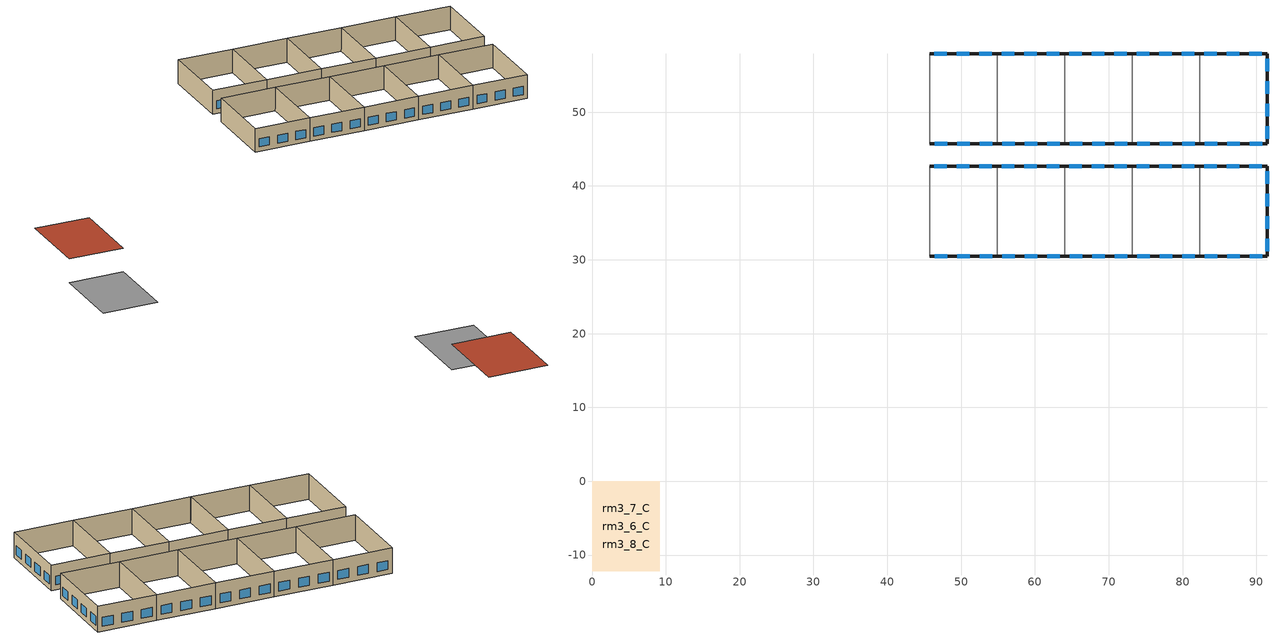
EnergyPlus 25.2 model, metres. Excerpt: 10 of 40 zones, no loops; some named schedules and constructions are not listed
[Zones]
rm3_6_C
 floor outside (SIMULATED_SL110): 0,-12.19 0,0 9.14,0 9.14,-12.19 z0
 wall outside (4_CONC_RADVA135): 54.86,42.67 45.72,42.67 / 45.72,30.48 54.86,30.48 z0:3.96
 wall to rm3_5_C (PARTITION115_rev): 45.72,42.67 45.72,30.48 z0:3.96
 wall to rm3_7_C (PARTITION115): 54.86,30.48 54.86,42.67 z0:3.96
 window (GT3): 54.16,42.67 52.49,42.67 / 51.12,42.67 49.44,42.67 / 48.07,42.67 46.39,42.67 / 46.42,30.48 48.1,30.48 / 49.47,30.48 51.15,30.48 / 52.52,30.48 54.19,30.48 z0.76:2.13
 roof outside (CONC_4_IN_NO96): 0,12.19 0,0 9.14,0 9.14,12.19 z3.96
rm3_7_C
 floor outside (SIMULATED_SL110): 0,-12.19 0,0 9.14,0 9.14,-12.19 z0
 wall outside (4_CONC_RADVA135): 64.01,42.67 54.86,42.67 / 54.86,30.48 64.01,30.48 z0:3.96
 wall to rm3_8_C (PARTITION115): 64.01,30.48 64.01,42.67 z0:3.96
 window (GT3): 63.31,42.67 61.63,42.67 / 60.26,42.67 58.58,42.67 / 57.21,42.67 55.53,42.67 / 55.56,30.48 57.24,30.48 / 58.61,30.48 60.29,30.48 / 61.66,30.48 63.34,30.48 z0.76:2.13
 roof outside (CONC_4_IN_NO96): 0,12.19 0,0 9.14,0 9.14,12.19 z3.96
rm3_8_C
 floor outside (SIMULATED_SL110): 0,-12.19 0,0 9.14,0 9.14,-12.19 z0
 wall outside (4_CONC_RADVA135): 73.15,42.67 64.01,42.67 / 64.01,30.48 73.15,30.48 z0:3.96
 wall to rm3_9_C (PARTITION115): 73.15,30.48 73.15,42.67 z0:3.96
 window (GT3): 72.45,42.67 70.78,42.67 / 69.4,42.67 67.73,42.67 / 66.36,42.67 64.68,42.67 / 64.71,30.48 66.39,30.48 / 67.76,30.48 69.43,30.48 / 70.81,30.48 72.48,30.48 z0.76:2.13
 roof outside (CONC_4_IN_NO96): 0,12.19 0,0 9.14,0 9.14,12.19 z3.96
rm3_9_C
 floor outside (SIMULATED_SL110): 0,-12.19 0,0 9.14,0 9.14,-12.19 z0
 wall outside (4_CONC_RADVA135): 82.3,42.67 73.15,42.67 / 73.15,30.48 82.3,30.48 z0:3.96
 wall to rm3_10_C (PARTITION115): 82.3,30.48 82.3,42.67 z0:3.96
 window (GT3): 81.59,42.67 79.92,42.67 / 78.55,42.67 76.87,42.67 / 75.5,42.67 73.82,42.67 / 73.85,30.48 75.53,30.48 / 76.9,30.48 78.58,30.48 / 79.95,30.48 81.62,30.48 z0.76:2.13
 roof outside (CONC_4_IN_NO96): 0,12.19 0,0 9.14,0 9.14,12.19 z3.96
rm3_10_C
 floor outside (SIMULATED_SL110): 0,-12.19 0,0 9.14,0 9.14,-12.19 z0
 wall outside (4_CONC_RADVA135): 82.3,30.48 91.44,30.48 91.44,42.67 82.3,42.67 z0:3.96
 window (GT3): 90.74,42.67 89.06,42.67 / 87.69,42.67 86.02,42.67 / 84.64,42.67 82.97,42.67 / 91.44,31.18 91.44,32.86 / 91.44,34.23 91.44,35.91 / 91.44,37.28 91.44,38.95 / 91.44,40.33 91.44,42 / 83,30.48 84.67,30.48 / 86.05,30.48 87.72,30.48 / 89.09,30.48 90.77,30.48 z0.76:2.13
 roof outside (CONC_4_IN_NO96): 0,12.19 0,0 9.14,0 9.14,12.19 z3.96
rm4_6_C
 floor outside (SIMULATED_SL110): 0,-12.19 0,0 9.14,0 9.14,-12.19 z0
 wall outside (4_CONC_RADVA135): 54.86,57.91 45.72,57.91 / 45.72,45.72 54.86,45.72 z0:3.96
 wall to rm4_5_C (PARTITION115_rev): 45.72,57.91 45.72,45.72 z0:3.96
 wall to rm4_7_C (PARTITION115): 54.86,45.72 54.86,57.91 z0:3.96
 window (GT3): 54.16,57.91 52.49,57.91 / 51.12,57.91 49.44,57.91 / 48.07,57.91 46.39,57.91 / 46.42,45.72 48.1,45.72 / 49.47,45.72 51.15,45.72 / 52.52,45.72 54.19,45.72 z0.76:2.13
 roof outside (CONC_4_IN_NO96): 0,12.19 0,0 9.14,0 9.14,12.19 z3.96
rm4_7_C
 floor outside (SIMULATED_SL110): 0,-12.19 0,0 9.14,0 9.14,-12.19 z0
 wall outside (4_CONC_RADVA135): 64.01,57.91 54.86,57.91 / 54.86,45.72 64.01,45.72 z0:3.96
 wall to rm4_8_C (PARTITION115): 64.01,45.72 64.01,57.91 z0:3.96
 window (GT3): 63.31,57.91 61.63,57.91 / 60.26,57.91 58.58,57.91 / 57.21,57.91 55.53,57.91 / 55.56,45.72 57.24,45.72 / 58.61,45.72 60.29,45.72 / 61.66,45.72 63.34,45.72 z0.76:2.13
 roof outside (CONC_4_IN_NO96): 0,12.19 0,0 9.14,0 9.14,12.19 z3.96
rm4_8_C
 floor outside (SIMULATED_SL110): 0,-12.19 0,0 9.14,0 9.14,-12.19 z0
 wall outside (4_CONC_RADVA135): 73.15,57.91 64.01,57.91 / 64.01,45.72 73.15,45.72 z0:3.96
 wall to rm4_9_C (PARTITION115): 73.15,45.72 73.15,57.91 z0:3.96
 window (GT3): 72.45,57.91 70.78,57.91 / 69.4,57.91 67.73,57.91 / 66.36,57.91 64.68,57.91 / 64.71,45.72 66.39,45.72 / 67.76,45.72 69.43,45.72 / 70.81,45.72 72.48,45.72 z0.76:2.13
 roof outside (CONC_4_IN_NO96): 0,12.19 0,0 9.14,0 9.14,12.19 z3.96
rm4_9_C
 floor outside (SIMULATED_SL110): 0,-12.19 0,0 9.14,0 9.14,-12.19 z0
 wall outside (4_CONC_RADVA135): 82.3,57.91 73.15,57.91 / 73.15,45.72 82.3,45.72 z0:3.96
 wall to rm4_10_C (PARTITION115): 82.3,45.72 82.3,57.91 z0:3.96
 window (GT3): 81.59,57.91 79.92,57.91 / 78.55,57.91 76.87,57.91 / 75.5,57.91 73.82,57.91 / 73.85,45.72 75.53,45.72 / 76.9,45.72 78.58,45.72 / 79.95,45.72 81.62,45.72 z0.76:2.13
 roof outside (CONC_4_IN_NO96): 0,12.19 0,0 9.14,0 9.14,12.19 z3.96
rm4_10_C
 floor outside (SIMULATED_SL110): 0,-12.19 0,0 9.14,0 9.14,-12.19 z0
 wall outside (4_CONC_RADVA135): 82.3,45.72 91.44,45.72 91.44,57.91 82.3,57.91 z0:3.96
 window (GT3): 90.74,57.91 89.06,57.91 / 87.69,57.91 86.02,57.91 / 84.64,57.91 82.97,57.91 / 91.44,46.42 91.44,48.1 / 91.44,49.47 91.44,51.15 / 91.44,52.52 91.44,54.19 / 91.44,55.56 91.44,57.24 / 83,45.72 84.67,45.72 / 86.05,45.72 87.72,45.72 / 89.09,45.72 90.77,45.72 z0.76:2.13
 roof outside (CONC_4_IN_NO96): 0,12.19 0,0 9.14,0 9.14,12.19 z3.96
[Material] Roughness=MediumRough; Thermal Absorptance=0.9
Name | Thickness {m} | Conductivity {W/m-K} | Density {kg/m3} | Specific Heat {J/kg-K} | Solar Absorptance
CONC_4_IN_NO96__CC03_97 | 0.10159 | 1.310345 | 2242.584 | 836.7661 | 0.7
SIMULATED_SL110__IN05_111 | 0.245821 | 0.04324 | 9.611076 | 836.7661 | 0
SIMULATED_SL110__MAT357_112 | 0.4572 | 0.8648 | 1361.569 | 836.7661 | 0
SIMULATED_SL110__MAT356_113 | 0.3048 | 0.51888 | 1601.846 | 836.7661 | 0
PARTITION115__GP02_87 | 0.0158801 | 0.160161 | 800.923 | 836.7661 | 0.3
4_CONC_RADVA135__CC14_80 | 0.10159 | 1.801724 | 2242.584 | 836.7661 | 0.7
4_CONC_RADVA135__IN36_136 | 0.0762 | 0.034592 | 28.83323 | 1213.311 | 0.7
4_CONC_RADVA135__GP02_87 | 0.0158801 | 0.160161 | 800.923 | 836.7661 | 0.7
[Construction]
CONC_4_IN_NO96: CONC_4_IN_NO96__CC03_97
SIMULATED_SL110: SIMULATED_SL110__IN05_111, SIMULATED_SL110__MAT357_112, SIMULATED_SL110__MAT356_113
PARTITION115; PARTITION115_rev: PARTITION115__GP02_87, PARTITION115__WMF00_116, PARTITION115__GP02_87
4_CONC_RADVA135: 4_CONC_RADVA135__CC14_80, 4_CONC_RADVA135__IN36_136, 4_CONC_RADVA135__GP02_87
GT3: BRONZE 6MM
rm3_6_CFURNCONS: rm3_6_CFURN
rm3_7_CFURNCONS: rm3_7_CFURN
rm3_8_CFURNCONS: rm3_8_CFURN
rm3_9_CFURNCONS: rm3_9_CFURN
[Material:NoMass]
PARTITION115__WMF00_116: Roughness=MediumRough; Thermal Resistance {m2-K/W}=0.107499; Thermal Absorptance=0.9; Solar Absorptance=0.3
[WindowMaterial:Glazing]
BRONZE 6MM: Optical Data Type=SpectralAverage; Thickness {m}=.006; Solar Transmittance at Normal Incidence=.482; Front Side Solar Reflectance at Normal Incidence=.054; Back Side Solar Reflectance at Normal Incidence=.054; Visible Transmittance at Normal Incidence=.534; Front Side Visible Reflectance at Normal Incidence=.057; Back Side Visible Reflectance at Normal Incidence=.057; Infrared Transmittance at Normal Incidence=0; Front Side Infrared Hemispherical Emissivity=.84; Back Side Infrared Hemispherical Emissivity=.84; Conductivity {W/m-K}=.9
[WindowProperty:ShadingControl] Shading Type=InteriorShade; Shading Control Type=AlwaysOn; Setpoint {W/m2, W or deg C}=10.9383; Shading Control Is Scheduled=NO; Glare Control Is Active=NO
Name | Shading Device Material
Window1001WSC | Window1001WSM
Window3036WSC | Window3036WSM
Window3037WSC | Window3037WSM
Window1003WSC | Window1003WSM
Window3038WSC | Window3038WSM
Window3039WSC | Window3039WSM
Window1004WSC | Window1004WSM
Window3040WSC | Window3040WSM
Window3041WSC | Window3041WSM
Window3042WSC | Window3042WSM
Window1006WSC | Window1006WSM
Window3043WSC | Window3043WSM
Window3044WSC | Window3044WSM
Window1007WSC | Window1007WSM
Window3045WSC | Window3045WSM
Window3046WSC | Window3046WSM
Window1008WSC | Window1008WSM
Window3047WSC | Window3047WSM
Window3048WSC | Window3048WSM
Window1009WSC | Window1009WSM
Window3049WSC | Window3049WSM
Window3050WSC | Window3050WSM
Window1010WSC | Window1010WSM
Window3051WSC | Window3051WSM
Window3052WSC | Window3052WSM
Window1011WSC | Window1011WSM
Window3053WSC | Window3053WSM
Window3054WSC | Window3054WSM
Window1012WSC | Window1012WSM
Window3055WSC | Window3055WSM
Window3056WSC | Window3056WSM
Window1013WSC | Window1013WSM
Window3057WSC | Window3057WSM
Window3058WSC | Window3058WSM
Window1014WSC | Window1014WSM
Window3059WSC | Window3059WSM
Window3060WSC | Window3060WSM
Window1015WSC | Window1015WSM
Window3061WSC | Window3061WSM
Window3062WSC | Window3062WSM
Window1016WSC | Window1016WSM
Window3063WSC | Window3063WSM
Window3064WSC | Window3064WSM
Window1017WSC | Window1017WSM
Window3065WSC | Window3065WSM
Window3066WSC | Window3066WSM
Window1018WSC | Window1018WSM
Window3067WSC | Window3067WSM
Window3068WSC | Window3068WSM
Window1005WSC | Window1005WSM
Window3069WSC | Window3069WSM
Window3070WSC | Window3070WSM
Window1019WSC | Window1019WSM
Window3071WSC | Window3071WSM
Window3072WSC | Window3072WSM
Window1020WSC | Window1020WSM
Window3073WSC | Window3073WSM
Window3074WSC | Window3074WSM
Window1021WSC | Window1021WSM
Window3075WSC | Window3075WSM
Window3076WSC | Window3076WSM
Window1022WSC | Window1022WSM
Window3077WSC | Window3077WSM
Window3078WSC | Window3078WSM
Window3079WSC | Window3079WSM
Window1023WSC | Window1023WSM
Window3080WSC | Window3080WSM
Window3081WSC | Window3081WSM
Window1024WSC | Window1024WSM
Window3082WSC | Window3082WSM
Window3083WSC | Window3083WSM
Window1025WSC | Window1025WSM
Window3084WSC | Window3084WSM
Window3085WSC | Window3085WSM
Window1026WSC | Window1026WSM
Window3086WSC | Window3086WSM
Window3087WSC | Window3087WSM
Window3088WSC | Window3088WSM
Window1027WSC | Window1027WSM
Window3089WSC | Window3089WSM
Window3090WSC | Window3090WSM
Window1028WSC | Window1028WSM
Window3091WSC | Window3091WSM
Window3092WSC | Window3092WSM
Window1029WSC | Window1029WSM
Window3093WSC | Window3093WSM
Window3094WSC | Window3094WSM
Window1030WSC | Window1030WSM
Window3095WSC | Window3095WSM
Window3096WSC | Window3096WSM
Window1031WSC | Window1031WSM
Window3097WSC | Window3097WSM
Window3098WSC | Window3098WSM
Window1032WSC | Window1032WSM
Window3099WSC | Window3099WSM
Window3100WSC | Window3100WSM
Window1033WSC | Window1033WSM
Window3101WSC | Window3101WSM
Window3102WSC | Window3102WSM
Window1034WSC | Window1034WSM
Window3103WSC | Window3103WSM
Window3104WSC | Window3104WSM
Window1035WSC | Window1035WSM
Window3105WSC | Window3105WSM
Window3106WSC | Window3106WSM
Window1036WSC | Window1036WSM
Window3107WSC | Window3107WSM
Window3108WSC | Window3108WSM
Window1037WSC | Window1037WSM
Window3109WSC | Window3109WSM
Window3110WSC | Window3110WSM
Window1038WSC | Window1038WSM
Window3111WSC | Window3111WSM
Window3112WSC | Window3112WSM
Window1039WSC | Window1039WSM
Window3113WSC | Window3113WSM
Window3114WSC | Window3114WSM
Window1040WSC | Window1040WSM
Window3115WSC | Window3115WSM
Window3116WSC | Window3116WSM
Window1041WSC | Window1041WSM
Window3117WSC | Window3117WSM
Window3118WSC | Window3118WSM
Window1042WSC | Window1042WSM
Window3119WSC | Window3119WSM
Window3120WSC | Window3120WSM
Window1043WSC | Window1043WSM
Window3121WSC | Window3121WSM
Window3122WSC | Window3122WSM
Window1044WSC | Window1044WSM
Window3123WSC | Window3123WSM
Window3124WSC | Window3124WSM
Window3125WSC | Window3125WSM
Window1045WSC | Window1045WSM
Window3126WSC | Window3126WSM
Window3127WSC | Window3127WSM
Window1046WSC | Window1046WSM
Window3128WSC | Window3128WSM
Window3129WSC | Window3129WSM
Window1047WSC | Window1047WSM
Window3130WSC | Window3130WSM
Window3131WSC | Window3131WSM
Window1048WSC | Window1048WSM
Window3132WSC | Window3132WSM
Window3133WSC | Window3133WSM
Window3134WSC | Window3134WSM
Window1049WSC | Window1049WSM
Window3135WSC | Window3135WSM
Window3136WSC | Window3136WSM
Window1050WSC | Window1050WSM
Window3137WSC | Window3137WSM
Window3138WSC | Window3138WSM
Window1051WSC | Window1051WSM
Window3139WSC | Window3139WSM
Window3140WSC | Window3140WSM
Window1052WSC | Window1052WSM
Window3141WSC | Window3141WSM
Window3142WSC | Window3142WSM
Window1053WSC | Window1053WSM
Window3143WSC | Window3143WSM
Window3144WSC | Window3144WSM
Window1054WSC | Window1054WSM
Window3145WSC | Window3145WSM
Window3146WSC | Window3146WSM
Window1055WSC | Window1055WSM
Window3147WSC | Window3147WSM
Window3148WSC | Window3148WSM
Window1056WSC | Window1056WSM
Window3149WSC | Window3149WSM
Window3150WSC | Window3150WSM
Window1057WSC | Window1057WSM
Window3151WSC | Window3151WSM
Window3152WSC | Window3152WSM
Window1058WSC | Window1058WSM
Window3153WSC | Window3153WSM
Window3154WSC | Window3154WSM
Window1059WSC | Window1059WSM
Window3155WSC | Window3155WSM
Window3156WSC | Window3156WSM
Window1060WSC | Window1060WSM
Window3157WSC | Window3157WSM
Window3158WSC | Window3158WSM
Window1061WSC | Window1061WSM
Window3159WSC | Window3159WSM
Window3160WSC | Window3160WSM
Window1062WSC | Window1062WSM
Window3161WSC | Window3161WSM
Window3162WSC | Window3162WSM
Window1063WSC | Window1063WSM
Window3163WSC | Window3163WSM
Window3164WSC | Window3164WSM
Window1064WSC | Window1064WSM
Window3165WSC | Window3165WSM
Window3166WSC | Window3166WSM
Window1065WSC | Window1065WSM
Window3167WSC | Window3167WSM
Window3168WSC | Window3168WSM
Window1066WSC | Window1066WSM
Window3169WSC | Window3169WSM
Window3170WSC | Window3170WSM
Window3171WSC | Window3171WSM
Window1067WSC | Window1067WSM
Window3172WSC | Window3172WSM
Window3173WSC | Window3173WSM
Window1068WSC | Window1068WSM
Window3174WSC | Window3174WSM
Window3175WSC | Window3175WSM
Window1069WSC | Window1069WSM
Window3176WSC | Window3176WSM
Window3177WSC | Window3177WSM
Window1070WSC | Window1070WSM
Window3178WSC | Window3178WSM
Window3179WSC | Window3179WSM
Window3180WSC | Window3180WSM
Window1071WSC | Window1071WSM
Window3181WSC | Window3181WSM
Window3182WSC | Window3182WSM
Window1072WSC | Window1072WSM
Window3183WSC | Window3183WSM
Window3184WSC | Window3184WSM
Window1073WSC | Window1073WSM
Window3185WSC | Window3185WSM
Window3186WSC | Window3186WSM
Window1074WSC | Window1074WSM
Window3187WSC | Window3187WSM
Window3188WSC | Window3188WSM
Window1075WSC | Window1075WSM
Window3189WSC | Window3189WSM
Window3190WSC | Window3190WSM
Window1076WSC | Window1076WSM
Window3191WSC | Window3191WSM
Window3192WSC | Window3192WSM
Window1077WSC | Window1077WSM
Window3193WSC | Window3193WSM
Window3194WSC | Window3194WSM
Window1078WSC | Window1078WSM
Window3195WSC | Window3195WSM
Window3196WSC | Window3196WSM
Window1079WSC | Window1079WSM
Window3197WSC | Window3197WSM
Window3198WSC | Window3198WSM
Window1080WSC | Window1080WSM
Window3199WSC | Window3199WSM
Window3200WSC | Window3200WSM
Window1081WSC | Window1081WSM
Window3201WSC | Window3201WSM
Window3202WSC | Window3202WSM
Window1082WSC | Window1082WSM
Window3203WSC | Window3203WSM
Window3204WSC | Window3204WSM
Window1083WSC | Window1083WSM
Window3205WSC | Window3205WSM
Window3206WSC | Window3206WSM
Window1084WSC | Window1084WSM
Window3207WSC | Window3207WSM
Window3208WSC | Window3208WSM
Window1085WSC | Window1085WSM
Window3209WSC | Window3209WSM
Window3210WSC | Window3210WSM
Window1086WSC | Window1086WSM
Window3211WSC | Window3211WSM
Window3212WSC | Window3212WSM
Window1087WSC | Window1087WSM
Window3213WSC | Window3213WSM
Window3214WSC | Window3214WSM
Window1088WSC | Window1088WSM
Window3215WSC | Window3215WSM
Window3216WSC | Window3216WSM
Window3217WSC | Window3217WSM
Window1089WSC | Window1089WSM
Window3218WSC | Window3218WSM
Window3219WSC | Window3219WSM
[Zone] Type=1; Multiplier=1; Ceiling Height {m}=3.9624; Volume {m3}=441.7421
rm3_6_C; rm3_7_C; rm3_8_C; rm3_9_C; rm3_10_C; rm4_6_C; rm4_7_C; rm4_8_C; rm4_9_C; rm4_10_C
[People] Number of People Schedule=OffOcc; Number of People Calculation Method=People; Number of People=4.363636; Fraction Radiant=0.3
Name | Zone or ZoneList | Activity Level Schedule
rm3_6_C_PEOPLE | rm3_6_C | rm3_6_CActSched
rm3_7_C_PEOPLE | rm3_7_C | rm3_7_CActSched
rm3_8_C_PEOPLE | rm3_8_C | rm3_8_CActSched
rm3_9_C_PEOPLE | rm3_9_C | rm3_9_CActSched
rm3_10_C_PEOPLE | rm3_10_C | rm3_10_CActSched
rm4_6_C_PEOPLE | rm4_6_C | rm4_6_CActSched
rm4_7_C_PEOPLE | rm4_7_C | rm4_7_CActSched
rm4_8_C_PEOPLE | rm4_8_C | rm4_8_CActSched
rm4_9_C_PEOPLE | rm4_9_C | rm4_9_CActSched
rm4_10_C_PEOPLE | rm4_10_C | rm4_10_CActSched
[Lights] Schedule=OffLgt; Design Level Calculation Method=LightingLevel; Lighting Level {W}=2400; Return Air Fraction=0; Fraction Radiant=0.59; Fraction Visible=0.1; Fraction Replaceable=0
Name | Zone or ZoneList
rm3_6_C_LIGHTS | rm3_6_C
rm3_7_C_LIGHTS | rm3_7_C
rm3_8_C_LIGHTS | rm3_8_C
rm3_9_C_LIGHTS | rm3_9_C
rm3_10_C_LIGHTS | rm3_10_C
rm4_6_C_LIGHTS | rm4_6_C
rm4_7_C_LIGHTS | rm4_7_C
rm4_8_C_LIGHTS | rm4_8_C
rm4_9_C_LIGHTS | rm4_9_C
rm4_10_C_LIGHTS | rm4_10_C
[ElectricEquipment] Schedule=OffLgt; Design Level Calculation Method=EquipmentLevel; Design Level {W}=900.0001; Fraction Latent=0; Fraction Radiant=0.7; Fraction Lost=0
Name | Zone or ZoneList
rm3_6_C_EQUIP | rm3_6_C
rm3_7_C_EQUIP | rm3_7_C
rm3_8_C_EQUIP | rm3_8_C
rm3_9_C_EQUIP | rm3_9_C
rm3_10_C_EQUIP | rm3_10_C
rm4_6_C_EQUIP | rm4_6_C
rm4_7_C_EQUIP | rm4_7_C
rm4_8_C_EQUIP | rm4_8_C
rm4_9_C_EQUIP | rm4_9_C
rm4_10_C_EQUIP | rm4_10_C
[ZoneInfiltration:DesignFlowRate] Schedule=OffInf; Design Flow Rate Calculation Method=Flow/Zone; Design Flow Rate {m3/s}=0.0173681; Constant Term Coefficient=0; Temperature Term Coefficient=0; Velocity Term Coefficient=0.224; Velocity Squared Term Coefficient=0
Name | Zone or ZoneList
rm3_6_C_INFILT | rm3_6_C
rm3_7_C_INFILT | rm3_7_C
rm3_8_C_INFILT | rm3_8_C
rm3_9_C_INFILT | rm3_9_C
rm3_10_C_INFILT | rm3_10_C
rm4_6_C_INFILT | rm4_6_C
rm4_7_C_INFILT | rm4_7_C
rm4_8_C_INFILT | rm4_8_C
rm4_9_C_INFILT | rm4_9_C
rm4_10_C_INFILT | rm4_10_C
[InternalMass] Surface Area {m2}=111.4836
Name | Construction | Zone
rm3_6_CFURNMASS | rm3_6_CFURNCONS | rm3_6_C
rm3_7_CFURNMASS | rm3_7_CFURNCONS | rm3_7_C
rm3_8_CFURNMASS | rm3_8_CFURNCONS | rm3_8_C
rm3_9_CFURNMASS | rm3_9_CFURNCONS | rm3_9_C
rm3_10_CFURNMASS | rm3_10_CFURNCONS | rm3_10_C
rm4_6_CFURNMASS | rm4_6_CFURNCONS | rm4_6_C
rm4_7_CFURNMASS | rm4_7_CFURNCONS | rm4_7_C
rm4_8_CFURNMASS | rm4_8_CFURNCONS | rm4_8_C
rm4_9_CFURNMASS | rm4_9_CFURNCONS | rm4_9_C
rm4_10_CFURNMASS | rm4_10_CFURNCONS | rm4_10_C
